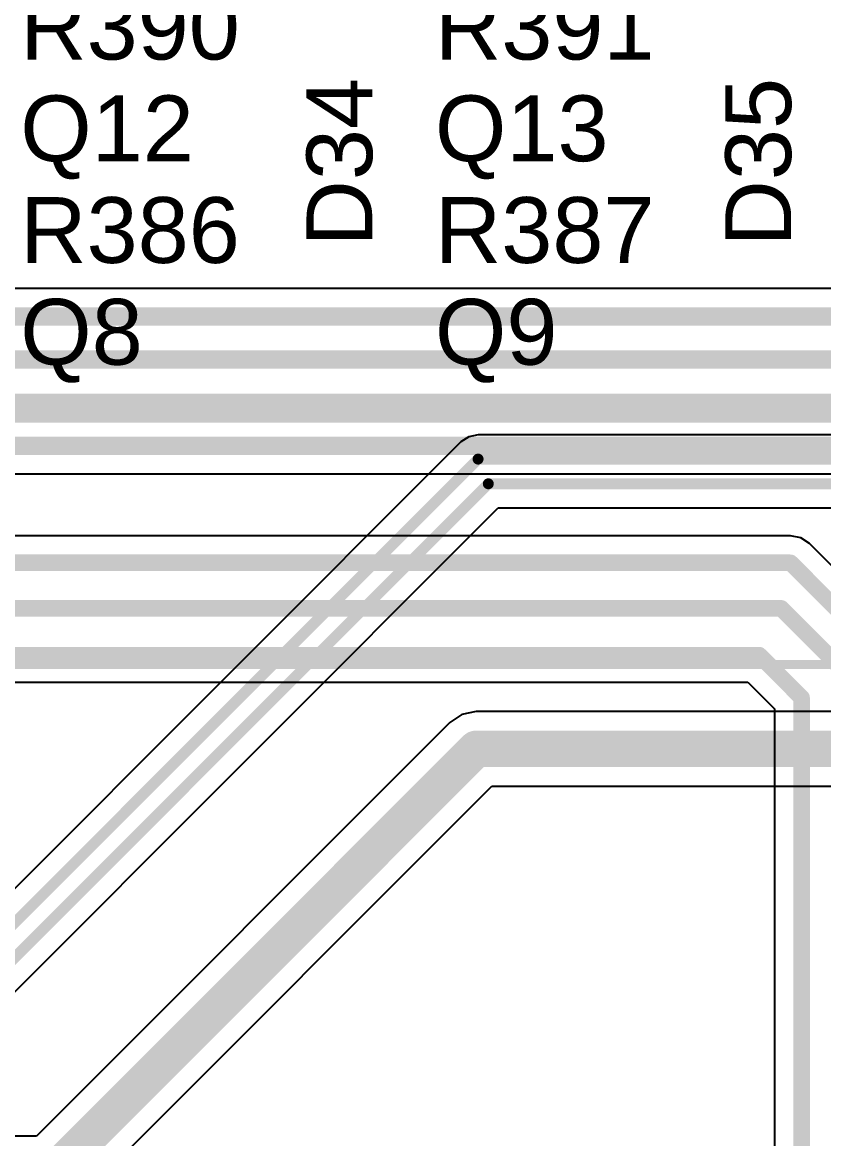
# Model space of a CAD drawing. Header units: inches. Extents: x -11 to 5428, y 0 to 5423.
# Drawn here: x 223.2 to 234.35, y 60.45 to 75.96 of the extents above; entities that cross this region are included whole.
import ezdxf

# ---------------------------------------------------------------- set-up
doc = ezdxf.new("R2010")
doc.units = ezdxf.units.IN
for name, color, linetype in [('Bottom Layer', 5, 'Continuous'), ('Top Layer', 1, 'Continuous'), ('Top Overlay', 2, 'Continuous')]:
    doc.layers.add(name, color=color, linetype=linetype)
doc.styles.add('Arial', font='', dxfattribs={"height": 0.2})
doc.styles.get('Arial').set_extended_font_data('Arial')

# ---------------------------------------------------------------- blocks, each defined once
blk = doc.blocks.new('ESP32_WROOM_32UE_N16_640')
at = {"layer": 'Top Overlay'}
blk.add_lwpolyline([(-9.042, 10.135, 0.127, 0.127, 0), (9.042, 10.135, 0.127, 0.127, 0)], format="xyseb", dxfattribs=at)

msp = doc.modelspace()

# ---------------------------------------------------------------- linework, layer by layer
at = {"layer": 'Bottom Layer'}
for p, q in [((229.302, 70.126), (221.971, 62.795)), ((229.411, 70.199), (229.302, 70.126)), ((229.54, 70.225), (229.411, 70.199)), ((244.16, 70.225), (229.54, 70.225)), ((222.49, 61.878), (229.821, 69.209)), ((229.821, 69.209), (247.137, 69.209)), ((229.148, 66.228), (223.401, 60.482)), ((229.316, 66.341), (229.148, 66.228)), ((229.514, 66.38), (229.316, 66.341)), ((249.372, 66.38), (229.514, 66.38)), ((223.982, 59.597), (229.729, 65.344)), ((229.729, 65.344), (257.937, 65.344)), ((223.401, 60.482), (202.207, 60.482))]:
    msp.add_line(p, q, dxfattribs=at)
for points in [[(222.11, 62.459, 0.152, 0.152, 0), (229.54, 69.888, 0.152, 0.152, 0)], [(229.54, 69.888, 0.152, 0.152, 0), (244.078, 69.888, 0.152, 0.152, 0)], [(222.252, 62.116, 0.152, 0.152, 0), (229.682, 69.545, 0.152, 0.152, 0)], [(229.682, 69.545, 0.152, 0.152, 0), (244.199, 69.545, 0.152, 0.152, 0)], [(223.616, 59.964, 0.508, 0.508, 0), (229.514, 65.862, 0.508, 0.508, 0)], [(229.514, 65.862, 0.508, 0.508, 0), (257.937, 65.862, 0.508, 0.508, 0)]]:
    msp.add_lwpolyline(points, format="xyseb", dxfattribs=at)
for points in [[(229.502, 69.888, 0.0762, 0.0762, 1), (229.578, 69.888, 0.0762, 0.0762, 1)], [(229.502, 69.888, 0.0762, 0.0762, 1), (229.578, 69.888, 0.0762, 0.0762, 1)], [(229.644, 69.545, 0.0762, 0.0762, 1), (229.72, 69.545, 0.0762, 0.0762, 1)], [(229.644, 69.545, 0.0762, 0.0762, 1), (229.72, 69.545, 0.0762, 0.0762, 1)], [(229.387, 65.862, 0.254, 0.254, 1), (229.641, 65.862, 0.254, 0.254, 1)], [(229.387, 65.862, 0.254, 0.254, 1), (229.641, 65.862, 0.254, 0.254, 1)]]:
    msp.add_lwpolyline(points, format="xyseb", close=True, dxfattribs=at)
at = {"layer": 'Top Layer'}
for p, q in [((246.235, 72.258), (189.293, 72.258)), ((190.715, 69.683), (252.124, 69.683)), ((233.883, 68.823), (220.32, 68.823)), ((234.027, 68.795), (233.883, 68.823)), ((234.149, 68.713), (234.027, 68.795)), ((235.498, 67.364), (234.149, 68.713)), ((221.87, 66.788), (233.293, 66.788)), ((233.293, 66.788), (233.663, 66.418)), ((233.663, 66.418), (233.663, 51.248))]:
    msp.add_line(p, q, dxfattribs=at)
for points in [[(189.293, 71.869, 0.254, 0.254, 0), (251.38, 71.869, 0.254, 0.254, 0)], [(189.655, 71.271, 0.254, 0.254, 0), (251.672, 71.271, 0.254, 0.254, 0)], [(190.123, 70.668, 0.254, 0.254, 0), (251.931, 70.668, 0.254, 0.254, 0)], [(190.554, 70.071, 0.254, 0.254, 0), (252.124, 70.071, 0.254, 0.254, 0)], [(219.912, 68.448, 0.229, 0.229, 0), (233.883, 68.448, 0.229, 0.229, 0)], [(233.883, 68.448, 0.229, 0.229, 0), (235.233, 67.098, 0.229, 0.229, 0)], [(220.677, 67.815, 0.229, 0.229, 0), (233.755, 67.815, 0.229, 0.229, 0)], [(233.755, 67.815, 0.229, 0.229, 0), (234.697, 66.873, 0.229, 0.229, 0)], [(221.462, 67.164, 0.229, 0.229, 0), (233.449, 67.164, 0.229, 0.229, 0)], [(233.449, 67.164, 0.229, 0.229, 0), (234.039, 66.573, 0.229, 0.229, 0)], [(234.039, 51.248, 0.229, 0.229, 0), (234.039, 66.573, 0.229, 0.229, 0)]]:
    msp.add_lwpolyline(points, format="xyseb", dxfattribs=at)
for points in [[(233.826, 68.448, 0.114, 0.114, 1), (233.94, 68.448, 0.114, 0.114, 1)], [(233.826, 68.448, 0.114, 0.114, 1), (233.94, 68.448, 0.114, 0.114, 1)], [(233.698, 67.815, 0.114, 0.114, 1), (233.812, 67.815, 0.114, 0.114, 1)], [(233.698, 67.815, 0.114, 0.114, 1), (233.812, 67.815, 0.114, 0.114, 1)], [(233.391, 67.164, 0.114, 0.114, 1), (233.506, 67.164, 0.114, 0.114, 1)], [(233.391, 67.164, 0.114, 0.114, 1), (233.506, 67.164, 0.114, 0.114, 1)], [(233.982, 66.573, 0.114, 0.114, 1), (234.096, 66.573, 0.114, 0.114, 1)], [(233.982, 66.573, 0.114, 0.114, 1), (234.096, 66.573, 0.114, 0.114, 1)]]:
    msp.add_lwpolyline(points, format="xyseb", close=True, dxfattribs=at)
at = {"layer": 'Top Overlay'}
msp.add_lwpolyline([(216.971, 70.485, 0.178, 0.178, 0), (239.925, 70.485, 0.178, 0.178, 0)], format="xyseb", dxfattribs=at)

# ---------------------------------------------------------------- block references
msp.add_blockref('ESP32_WROOM_32UE_N16_640', (228.48, 56.898))

# ---------------------------------------------------------------- texts
at = {"layer": 'Top Overlay', "style": 'Arial'}
for s, p in [('R390', (223.174, 75.439)), ('R391', (228.94, 75.439)), ('Q12', (223.174, 74.026)), ('Q13', (228.94, 74.026)), ('R386', (223.174, 72.613)), ('R387', (228.94, 72.613)), ('Q8', (223.174, 71.199)), ('Q9', (228.94, 71.199))]:
    msp.add_text(s, height=0.9144, dxfattribs=at).set_placement(p)
for s, p in [('D34', (228.068, 72.841)), ('D35', (233.892, 72.841))]:
    msp.add_text(s, height=0.9144, rotation=90, dxfattribs=at).set_placement(p)

doc.saveas('drawing.dxf')
